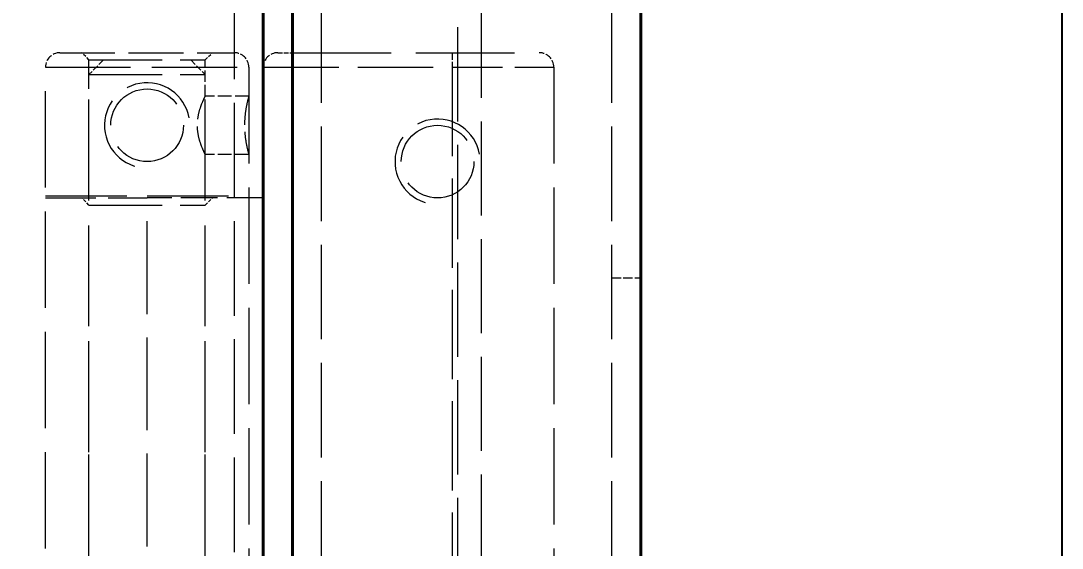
# Model space of a CAD drawing. Header units: millimetres. Extents: x 0 to 2523, y 0 to 1782.
# Drawn here: x 488 to 559.7, y 1052 to 1088.3 of the extents above; entities that cross this region are included whole.
import ezdxf

# ---------------------------------------------------------------- set-up
doc = ezdxf.new("R2010")
doc.units = ezdxf.units.MM
doc.header["$LTSCALE"] = 3
doc.linetypes.add('DASHED', pattern=[0.2067, 0.1654, -0.0413])
for name, color, linetype, lineweight in [('가려진 것(ISO)', 2, 'DASHED', 18), ('가려진 좁은 것(ISO)', 2, 'DASHED', 18), ('가시적인 것(ISO)', 3, 'Continuous', 40), ('치수(ISO)', 2, 'Continuous', 25)]:
    doc.layers.add(name, color=color, linetype=linetype, lineweight=lineweight)
doc.styles.add('치수 텍스트_PSTEK_POSCO', font='isocp.shx')
doc.dimstyles.new('치수_PSTEK_POSCO', dxfattribs={"dimscale": 3, "dimtxt": 2.5, "dimasz": 1.5, "dimexe": 1, "dimexo": 1.5, "dimgap": 1, "dimtad": 1, "dimrnd": 1e-08, "dimdsep": 46, "dimtxsty": '치수 텍스트_PSTEK_POSCO', "dimcen": 0.09, "dimdle": 10, "dimclrd": 7, "dimclre": 7, "dimclrt": 2, "dimadec": 1, "dimazin": 2, "dimtfac": 1, "dimtmove": 0, "dimatfit": 3, "dimfxl": 0, "dimtolj": 1, "dimlwd": -1, "dimlwe": -1, "dimarcsym": 0})

# ---------------------------------------------------------------- blocks, each defined once
blk = doc.blocks.new('*D110')
at = {"layer": 'Defpoints', "color": 0, "transparency": 16777216}
for p in [(311.712, 1219.605), (311.712, 1166.067), (559.712, 953.067)]:
    blk.add_point(p, dxfattribs=at)
at = {"layer": '치수(ISO)', "color": 7, "transparency": 16777216}
for p, q in [((311.712, 1170.567), (311.712, 1222.605)), ((559.712, 957.567), (559.712, 1222.605)), ((555.212, 1219.605), (316.212, 1219.605))]:
    blk.add_line(p, q, dxfattribs=at)
for points in [[(316.212, 1220.355), (316.212, 1218.855), (311.712, 1219.605)], [(555.212, 1220.355), (555.212, 1218.855), (559.712, 1219.605)]]:
    blk.add_solid(points, dxfattribs=at)
at = {"layer": '치수(ISO)', "color": 2, "transparency": 16777216, "insert": (428.491, 1226.355), "char_height": 7.5, "attachment_point": 4, "style": '치수 텍스트_PSTEK_POSCO'}
blk.add_mtext('\\A1;248', dxfattribs=at)

msp = doc.modelspace()

# ---------------------------------------------------------------- linework, layer by layer
at = {"layer": '가려진 것(ISO)', "ltscale": 13.134298}
for p, q in [((502.7116, 1164.0669), (502.7116, 488.0669)), ((508.7116, 488.0669), (508.7116, 1164.0669)), ((528.7116, 488.0669), (528.7116, 1164.0669))]:
    msp.add_line(p, q, dxfattribs=at)
at = {"layer": '가려진 것(ISO)', "ltscale": 13.068692}
for p, q in [((518.1116, 514.0669), (518.1116, 1138.0669)), ((519.7116, 1138.0669), (519.7116, 514.0669))]:
    msp.add_line(p, q, dxfattribs=at)
at = {"layer": '가려진 것(ISO)', "ltscale": 7.618686}
msp.add_line((490.7116, 1086.0669), (502.7116, 1086.0669), dxfattribs=at)
at = {"layer": '가려진 것(ISO)', "ltscale": 0.448841}
for p, q in [((492.7116, 1085.5669), (492.2116, 1086.0669)), ((500.7116, 1085.5669), (501.2116, 1086.0669)), ((492.7116, 1075.5669), (492.2116, 1076.0669)), ((500.7116, 1075.5669), (501.2116, 1076.0669))]:
    msp.add_line(p, q, dxfattribs=at)
at = {"layer": '가려진 것(ISO)', "ltscale": 10.132536}
for p, q in [((492.7116, 1085.5669), (500.7116, 1085.5669)), ((492.7116, 1084.5669), (500.7116, 1084.5669)), ((492.7116, 1075.5669), (500.7116, 1075.5669))]:
    msp.add_line(p, q, dxfattribs=at)
at = {"layer": '가려진 것(ISO)', "ltscale": 5.936204}
msp.add_line((492.7116, 1076.2169), (492.7116, 1085.5669), dxfattribs=at)
at = {"layer": '가려진 것(ISO)', "ltscale": 0.897783}
for p, q in [((493.7116, 1085.5669), (492.7116, 1084.5669)), ((499.7116, 1085.5669), (500.7116, 1084.5669))]:
    msp.add_line(p, q, dxfattribs=at)
at = {"layer": '가려진 것(ISO)', "ltscale": 1.587147}
msp.add_line((500.7116, 1083.0669), (500.7116, 1085.5669), dxfattribs=at)
at = {"layer": '가려진 것(ISO)', "ltscale": 0.634799}
msp.add_line((505.7116, 1086.0669), (506.7116, 1086.0669), dxfattribs=at)
at = {"layer": '가려진 것(ISO)', "ltscale": 13.707466}
msp.add_line((506.7116, 1086.0669), (523.7116, 1086.0669), dxfattribs=at)
at = {"layer": '가려진 것(ISO)', "ltscale": 13.3619}
for p, q in [((489.7116, 1027.0669), (489.7116, 1085.0669)), ((503.7116, 1085.0669), (503.7116, 1027.0669)), ((524.7116, 1085.0669), (524.7116, 1027.0669))]:
    msp.add_line(p, q, dxfattribs=at)
at = {"layer": '가려진 것(ISO)', "ltscale": 13.97624}
for p, q in [((492.7116, 1032.5669), (492.7116, 1084.5669)), ((500.7116, 1032.5669), (500.7116, 1084.5669))]:
    msp.add_line(p, q, dxfattribs=at)
at = {"layer": '가려진 것(ISO)', "ltscale": 1.904597}
for p, q in [((503.7116, 1083.0669), (500.7116, 1083.0669)), ((503.7116, 1079.0669), (500.7116, 1079.0669))]:
    msp.add_line(p, q, dxfattribs=at)
at = {"layer": '가려진 것(ISO)', "ltscale": 1.809362}
msp.add_line((500.7116, 1076.2169), (500.7116, 1079.0669), dxfattribs=at)
at = {"layer": '가려진 것(ISO)', "ltscale": 11.288502}
msp.add_line((489.7116, 1076.2169), (503.7116, 1076.2169), dxfattribs=at)
at = {"layer": '가려진 것(ISO)', "ltscale": 6.980978}
msp.add_line((489.7116, 1076.0669), (496.7116, 1076.0669), dxfattribs=at)
at = {"layer": '가려진 것(ISO)', "ltscale": 12.578616}
for p, q in [((492.7116, 1036.5669), (492.7116, 1075.5669)), ((500.7116, 1036.5669), (500.7116, 1075.5669))]:
    msp.add_line(p, q, dxfattribs=at)
at = {"layer": '가려진 것(ISO)', "ltscale": 5.079091}
msp.add_line((504.7116, 1076.0669), (496.7116, 1076.0669), dxfattribs=at)
at = {"layer": '가려진 것(ISO)', "ltscale": 1.269698}
msp.add_line((528.7116, 1070.5669), (530.7116, 1070.5669), dxfattribs=at)
at = {"layer": '가려진 것(ISO)', "ltscale": 12.665669}
for centre in [(496.7116, 1081.0669), (516.7116, 1078.5669)]:
    msp.add_circle(centre, 2.5, dxfattribs=at)
at = {"layer": '가려진 것(ISO)', "ltscale": 0.997197}
for centre, start, end in [((490.7116, 1085.0669), 90, 180), ((502.7116, 1085.0669), 0, 90), ((505.7116, 1085.0669), 90, 180), ((523.7116, 1085.0669), 0, 90)]:
    msp.add_arc(centre, 1, start, end, dxfattribs=at)
at = {"layer": '가려진 것(ISO)', "ltscale": 11.144523}
for centre in [(496.7116, 1081.0669), (516.7116, 1078.5669)]:
    msp.add_arc(centre, 2.933, 10, 280, dxfattribs=at)
at = {"layer": '가려진 것(ISO)', "ltscale": 4.059076}
msp.add_open_spline([(500.7116, 1079.0669), (500.7009, 1079.0877), (500.6848, 1079.1189), (500.5882, 1079.3245), (500.5194, 1079.4778), (500.387, 1079.8279), (500.314, 1080.0497), (500.2073, 1080.5406), (500.1757, 1080.8102), (500.1757, 1081.0669), (500.1757, 1081.3235), (500.2073, 1081.5931), (500.314, 1082.084), (500.387, 1082.3058), (500.5194, 1082.6559), (500.5882, 1082.8092), (500.6848, 1083.0148), (500.7009, 1083.046), (500.7116, 1083.0669)], degree=3, knots=[-0.30751244, -0.30751244, -0.30751244, -0.30751244, -0.23073926, -0.23073926, -0.15396608, -0.15396608, -0.07698304, -0.07698304, 0, 0, 0, 0.07698304, 0.07698304, 0.15396608, 0.15396608, 0.23073926, 0.23073926, 0.30751244, 0.30751244, 0.30751244, 0.30751244], dxfattribs=at)
at = {"layer": '가려진 것(ISO)', "ltscale": 4.009624}
msp.add_open_spline([(503.7116, 1083.0669), (503.7056, 1083.0466), (503.6966, 1083.0161), (503.6423, 1082.8115), (503.6038, 1082.6578), (503.5308, 1082.3043), (503.4916, 1082.0803), (503.4356, 1081.588), (503.4199, 1081.3195), (503.4199, 1080.8142), (503.4356, 1080.5457), (503.4916, 1080.0534), (503.5308, 1079.8294), (503.6038, 1079.4759), (503.6423, 1079.3222), (503.6966, 1079.1176), (503.7056, 1079.0872), (503.7116, 1079.0669)], degree=3, knots=[-0.90954053, -0.90954053, -0.90954053, -0.90954053, -0.8337547, -0.8337547, -0.75796886, -0.75796886, -0.68216461, -0.68216461, -0.60636035, -0.60636035, -0.5305561, -0.5305561, -0.45475184, -0.45475184, -0.37896601, -0.37896601, -0.30318018, -0.30318018, -0.30318018, -0.30318018], dxfattribs=at)
at = {"layer": '가려진 좁은 것(ISO)', "ltscale": 0.997197}
msp.add_line((517.7116, 1086.0669), (517.7116, 1085.0669), dxfattribs=at)
at = {"layer": '가려진 좁은 것(ISO)', "ltscale": 11.821292}
msp.add_line((489.7116, 1085.0669), (503.7116, 1085.0669), dxfattribs=at)
at = {"layer": '가려진 좁은 것(ISO)', "ltscale": 10.482181}
msp.add_line((504.7116, 1085.0669), (517.7116, 1085.0669), dxfattribs=at)
at = {"layer": '가려진 좁은 것(ISO)', "ltscale": 6.980978}
msp.add_line((517.7116, 1085.0669), (524.7116, 1085.0669), dxfattribs=at)
at = {"layer": '가려진 좁은 것(ISO)', "ltscale": 12.363597}
msp.add_line((517.7116, 1085.0669), (517.7116, 1039.0669), dxfattribs=at)
at = {"layer": '가려진 좁은 것(ISO)', "ltscale": 12.901145}
msp.add_line((496.7116, 1036.0669), (496.7116, 1076.0669), dxfattribs=at)
at = {"layer": '가시적인 것(ISO)'}
for p, q in [((504.7116, 1166.0669), (504.7116, 486.0669)), ((506.7116, 486.0669), (506.7116, 1166.0669)), ((530.7116, 486.0669), (530.7116, 1166.0669))]:
    msp.add_line(p, q, dxfattribs=at)

# ---------------------------------------------------------------- dimensions: what is measured, and where the dimension line sits
at = {"layer": '치수(ISO)', "color": 7}
dim = msp.add_linear_dim(base=(311.7116, 1219.6047), p1=(559.7116, 953.0669), p2=(311.7116, 1166.0669), angle=180, dimstyle='치수_PSTEK_POSCO', override={"dimdec": 2, "dimtp": 0, "dimtm": 0, "dimtdec": 2, "dimtofl": 0, "dimatfit": 1}, dxfattribs=at)
dim.commit()
dim.dimension.update_dxf_attribs({"geometry": '*D110', "text_midpoint": (435.7116, 1219.6047), "dimtype": 160})

doc.saveas('drawing.dxf')
